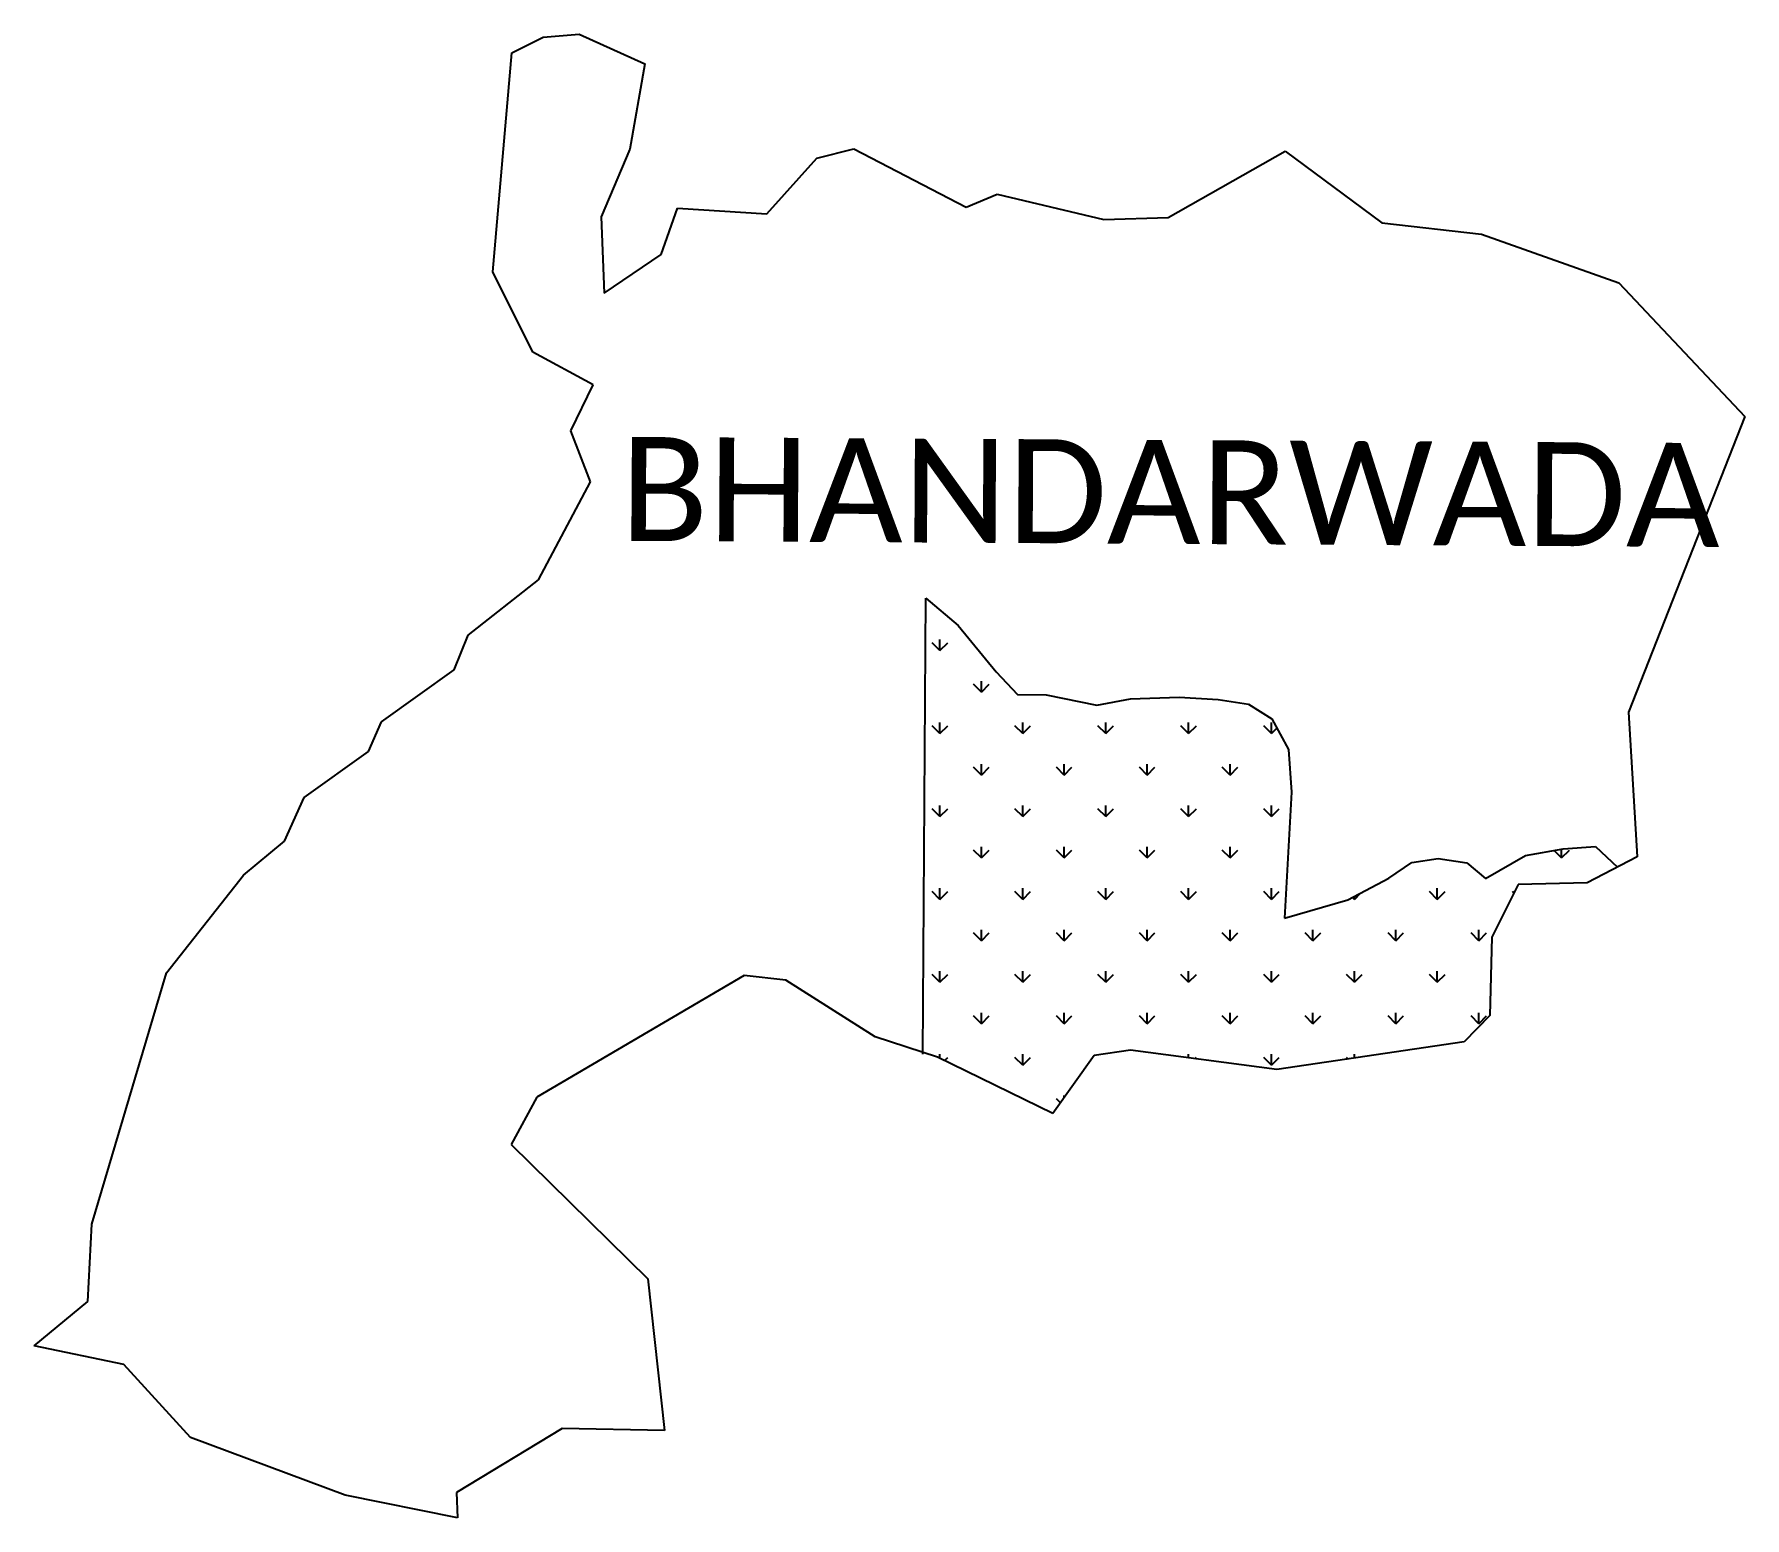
# Model space of a CAD drawing. Header units: metres. Extents: x 313129 to 314611, y 1902165 to 1903450.
import ezdxf

# ---------------------------------------------------------------- set-up
doc = ezdxf.new("R2010")
doc.units = ezdxf.units.M
for name, color, linetype in [('MANGROOVES', 112, 'Continuous'), ('village', 3, 'Continuous'), ('VILLAGE NAME', 250, 'Continuous')]:
    doc.layers.add(name, color=color, linetype=linetype)
doc.styles.get("Standard").update_dxf_attribs({"font": 'simplex.shx'})

msp = doc.modelspace()

# ---------------------------------------------------------------- linework, layer by layer
at = {"color": 3, "flags": 128}
msp.add_lwpolyline([(313570.1, 1903447.8), (313601.2, 1903450.4)], dxfattribs=at)
at = {"layer": 'MANGROOVES'}
for p, q in [((313899, 1902566.7), (313901.7, 1902961.6)), ((313901.7, 1902961.6), (313929.7, 1902938)), ((313929.7, 1902938), (313962.7, 1902897.9)), ((313962.7, 1902897.9), (313981, 1902878.4)), ((313981, 1902878.4), (314005.8, 1902877.9)), ((314005.8, 1902877.9), (314049.9, 1902868.9)), ((314079, 1902874.4), (314121.1, 1902876)), ((314121.1, 1902876), (314155.1, 1902873.9)), ((314049.9, 1902868.9), (314079, 1902874.4)), ((314155.1, 1902873.9), (314181.2, 1902870)), ((314181.2, 1902870), (314201.5, 1902857.1)), ((314201.5, 1902857.1), (314215.8, 1902830.5)), ((314215.8, 1902830.5), (314218.6, 1902793.6)), ((314218.6, 1902793.6), (314212.6, 1902684.5)), ((314421.2, 1902738.7), (314454.1, 1902744.5)), ((314454.1, 1902744.5), (314482.1, 1902746.5)), ((314482.1, 1902746.5), (314501, 1902728.6)), ((314302.9, 1902719), (314322.8, 1902732.6)), ((314322.8, 1902732.6), (314345.6, 1902736.2)), ((314345.6, 1902736.2), (314370.6, 1902732.3)), ((314370.6, 1902732.3), (314386.6, 1902718.8)), ((314386.6, 1902718.8), (314421.2, 1902738.7)), ((314267.3, 1902700.2), (314302.9, 1902719)), ((314212.6, 1902684.5), (314267.3, 1902700.2))]:
    msp.add_line(p, q, dxfattribs=at)
at = {"layer": 'MANGROOVES', "linetype": 'Continuous'}
for p, q in [((313913.8, 1902916.3), (313907.1, 1902923)), ((313913.8, 1902916.3), (313913.8, 1902925.8)), ((313913.8, 1902916.3), (313920.6, 1902923)), ((313949.8, 1902880.4), (313943, 1902887.1)), ((313949.8, 1902880.4), (313949.8, 1902889.9)), ((313949.8, 1902880.4), (313956.5, 1902887.1)), ((313913.8, 1902844.4), (313907.1, 1902851.2)), ((313913.8, 1902844.4), (313913.8, 1902854)), ((313913.8, 1902844.4), (313920.6, 1902851.2)), ((313985.7, 1902844.4), (313978.9, 1902851.2)), ((313985.7, 1902844.4), (313985.7, 1902854)), ((313985.7, 1902844.4), (313992.4, 1902851.2)), ((314057.5, 1902844.4), (314050.8, 1902851.2)), ((314057.5, 1902844.4), (314057.5, 1902854)), ((314057.5, 1902844.4), (314064.3, 1902851.2)), ((314129.4, 1902844.4), (314122.6, 1902851.2)), ((314129.4, 1902844.4), (314129.4, 1902854)), ((314129.4, 1902844.4), (314136.1, 1902851.2)), ((314201.2, 1902844.4), (314194.5, 1902851.2)), ((314201.2, 1902844.4), (314201.2, 1902854)), ((314201.2, 1902844.4), (314205.8, 1902849.1)), ((313949.8, 1902808.5), (313949.8, 1902818)), ((314021.6, 1902808.5), (314021.6, 1902818)), ((314093.4, 1902808.5), (314093.4, 1902818)), ((314165.3, 1902808.5), (314165.3, 1902818)), ((313949.8, 1902808.5), (313943, 1902815.2)), ((313949.8, 1902808.5), (313956.5, 1902815.2)), ((314021.6, 1902808.5), (314014.9, 1902815.2)), ((314021.6, 1902808.5), (314028.3, 1902815.2)), ((314093.4, 1902808.5), (314086.7, 1902815.2)), ((314093.4, 1902808.5), (314100.2, 1902815.2)), ((314165.3, 1902808.5), (314158.5, 1902815.2)), ((314165.3, 1902808.5), (314172, 1902815.2)), ((313913.8, 1902772.6), (313907.1, 1902779.3)), ((313913.8, 1902772.6), (313913.8, 1902782.1)), ((313913.8, 1902772.6), (313920.6, 1902779.3)), ((313985.7, 1902772.6), (313978.9, 1902779.3)), ((313985.7, 1902772.6), (313985.7, 1902782.1)), ((313985.7, 1902772.6), (313992.4, 1902779.3)), ((314057.5, 1902772.6), (314050.8, 1902779.3)), ((314057.5, 1902772.6), (314057.5, 1902782.1)), ((314057.5, 1902772.6), (314064.3, 1902779.3)), ((314129.4, 1902772.6), (314122.6, 1902779.3)), ((314129.4, 1902772.6), (314129.4, 1902782.1)), ((314129.4, 1902772.6), (314136.1, 1902779.3)), ((314201.2, 1902772.6), (314194.5, 1902779.3)), ((314201.2, 1902772.6), (314201.2, 1902782.1)), ((314201.2, 1902772.6), (314207.9, 1902779.3)), ((313949.8, 1902736.7), (313943, 1902743.4)), ((313949.8, 1902736.7), (313949.8, 1902746.2)), ((313949.8, 1902736.7), (313956.5, 1902743.4)), ((314021.6, 1902736.7), (314014.9, 1902743.4)), ((314021.6, 1902736.7), (314021.6, 1902746.2)), ((314021.6, 1902736.7), (314028.3, 1902743.4)), ((314093.4, 1902736.7), (314086.7, 1902743.4)), ((314093.4, 1902736.7), (314093.4, 1902746.2)), ((314093.4, 1902736.7), (314100.2, 1902743.4)), ((314165.3, 1902736.7), (314158.5, 1902743.4)), ((314165.3, 1902736.7), (314165.3, 1902746.2)), ((314165.3, 1902736.7), (314172, 1902743.4)), ((314452.6, 1902736.7), (314446.2, 1902743.1)), ((314452.6, 1902736.7), (314452.6, 1902744.2)), ((314452.6, 1902736.7), (314459.4, 1902743.4)), ((313913.8, 1902700.7), (313907.1, 1902707.5)), ((313913.8, 1902700.7), (313913.8, 1902710.3)), ((313913.8, 1902700.7), (313920.6, 1902707.5)), ((313985.7, 1902700.7), (313978.9, 1902707.5)), ((313985.7, 1902700.7), (313985.7, 1902710.3)), ((313985.7, 1902700.7), (313992.4, 1902707.5)), ((314057.5, 1902700.7), (314050.8, 1902707.5)), ((314057.5, 1902700.7), (314057.5, 1902710.3)), ((314057.5, 1902700.7), (314064.3, 1902707.5)), ((314129.4, 1902700.7), (314122.6, 1902707.5)), ((314129.4, 1902700.7), (314129.4, 1902710.3)), ((314129.4, 1902700.7), (314136.1, 1902707.5)), ((314201.2, 1902700.7), (314194.5, 1902707.5)), ((314201.2, 1902700.7), (314201.2, 1902710.3)), ((314201.2, 1902700.7), (314207.9, 1902707.5)), ((314273, 1902700.7), (314271.4, 1902702.4)), ((314273, 1902700.7), (314278.3, 1902706)), ((314273, 1902700.7), (314273, 1902703.2)), ((314344.9, 1902700.7), (314338.2, 1902707.5)), ((314344.9, 1902700.7), (314344.9, 1902710.3)), ((314344.9, 1902700.7), (314351.6, 1902707.5)), ((314411.3, 1902706.2), (314410, 1902707.5)), ((313949.8, 1902664.8), (313943, 1902671.6)), ((313949.8, 1902664.8), (313949.8, 1902674.3)), ((313949.8, 1902664.8), (313956.5, 1902671.6)), ((314021.6, 1902664.8), (314014.9, 1902671.6)), ((314021.6, 1902664.8), (314021.6, 1902674.3)), ((314021.6, 1902664.8), (314028.3, 1902671.6)), ((314093.4, 1902664.8), (314086.7, 1902671.6)), ((314093.4, 1902664.8), (314093.4, 1902674.3)), ((314093.4, 1902664.8), (314100.2, 1902671.6)), ((314165.3, 1902664.8), (314158.5, 1902671.6)), ((314165.3, 1902664.8), (314165.3, 1902674.3)), ((314165.3, 1902664.8), (314172, 1902671.6)), ((314237.1, 1902664.8), (314230.4, 1902671.6)), ((314237.1, 1902664.8), (314237.1, 1902674.3)), ((314237.1, 1902664.8), (314243.9, 1902671.6)), ((314309, 1902664.8), (314302.2, 1902671.6)), ((314309, 1902664.8), (314309, 1902674.3)), ((314309, 1902664.8), (314315.7, 1902671.6)), ((314380.8, 1902664.8), (314374.1, 1902671.6)), ((314380.8, 1902664.8), (314380.8, 1902674.3)), ((314380.8, 1902664.8), (314387.5, 1902671.6)), ((313913.8, 1902628.9), (313913.8, 1902638.4)), ((313985.7, 1902628.9), (313985.7, 1902638.4)), ((314057.5, 1902628.9), (314057.5, 1902638.4)), ((314129.4, 1902628.9), (314129.4, 1902638.4)), ((314201.2, 1902628.9), (314201.2, 1902638.4)), ((314273, 1902628.9), (314273, 1902638.4)), ((314344.9, 1902628.9), (314344.9, 1902638.4)), ((313913.8, 1902628.9), (313907.1, 1902635.6)), ((313913.8, 1902628.9), (313920.6, 1902635.6)), ((313985.7, 1902628.9), (313978.9, 1902635.6)), ((313985.7, 1902628.9), (313992.4, 1902635.6)), ((314057.5, 1902628.9), (314050.8, 1902635.6)), ((314057.5, 1902628.9), (314064.3, 1902635.6)), ((314129.4, 1902628.9), (314122.6, 1902635.6)), ((314129.4, 1902628.9), (314136.1, 1902635.6)), ((314201.2, 1902628.9), (314194.5, 1902635.6)), ((314201.2, 1902628.9), (314207.9, 1902635.6)), ((314273, 1902628.9), (314266.3, 1902635.6)), ((314273, 1902628.9), (314279.8, 1902635.6)), ((314344.9, 1902628.9), (314338.2, 1902635.6)), ((314344.9, 1902628.9), (314351.6, 1902635.6)), ((313949.8, 1902593), (313943, 1902599.7)), ((313949.8, 1902593), (313949.8, 1902602.5)), ((313949.8, 1902593), (313956.5, 1902599.7)), ((314021.6, 1902593), (314014.9, 1902599.7)), ((314021.6, 1902593), (314021.6, 1902602.5)), ((314021.6, 1902593), (314028.3, 1902599.7)), ((314093.4, 1902593), (314086.7, 1902599.7)), ((314093.4, 1902593), (314093.4, 1902602.5)), ((314093.4, 1902593), (314100.2, 1902599.7)), ((314165.3, 1902593), (314158.5, 1902599.7)), ((314165.3, 1902593), (314165.3, 1902602.5)), ((314165.3, 1902593), (314172, 1902599.7)), ((314237.1, 1902593), (314230.4, 1902599.7)), ((314237.1, 1902593), (314237.1, 1902602.5)), ((314237.1, 1902593), (314243.9, 1902599.7)), ((314309, 1902593), (314302.2, 1902599.7)), ((314309, 1902593), (314309, 1902602.5)), ((314309, 1902593), (314315.7, 1902599.7)), ((314380.8, 1902593), (314374.1, 1902599.7)), ((314380.8, 1902593), (314380.8, 1902602.5)), ((314380.8, 1902593), (314387.5, 1902599.7)), ((313913.8, 1902563.1), (313913.8, 1902566.6)), ((313985.7, 1902557.1), (313985.7, 1902566.6)), ((314129.4, 1902563.4), (314129.4, 1902566.6)), ((314201.2, 1902557.1), (314201.2, 1902566.6)), ((314273, 1902563.1), (314273, 1902566.6)), ((313917.9, 1902561.1), (313920.6, 1902563.8)), ((313985.7, 1902557.1), (313978.9, 1902563.8)), ((313985.7, 1902557.1), (313992.4, 1902563.8)), ((314134.9, 1902562.6), (314136.1, 1902563.8)), ((314201.2, 1902557.1), (314194.5, 1902563.8)), ((314201.2, 1902557.1), (314207.9, 1902563.8)), ((314267.8, 1902562.3), (314266.3, 1902563.8)), ((314018.3, 1902524.4), (314014.9, 1902527.9)), ((314021.6, 1902529), (314021.6, 1902530.7))]:
    msp.add_line(p, q, dxfattribs=at)
at = {"layer": 'village', "color": 3}
for p, q in [((313542.9, 1903434.4), (313570.1, 1903447.8)), ((313526.3, 1903244.5), (313542.9, 1903434.4)), ((313807.3, 1903342.9), (313839.3, 1903351)), ((313839.3, 1903351), (313936.7, 1903300.7)), ((313763.8, 1903294.7), (313807.3, 1903342.9)), ((314111.7, 1903291.6), (314213.1, 1903349.2)), ((314213.1, 1903349.2), (314296.7, 1903287)), ((313936.7, 1903300.7), (313963.5, 1903311.8)), ((313963.5, 1903311.8), (314056, 1903289.8)), ((313672.4, 1903259.5), (313686.4, 1903299.7)), ((313686.4, 1903299.7), (313763.8, 1903294.7)), ((314056, 1903289.8), (314111.7, 1903291.6)), ((314296.7, 1903287), (314383.3, 1903277.1)), ((314383.3, 1903277.1), (314502.2, 1903235)), ((313623, 1903226.1), (313672.4, 1903259.5)), ((313561, 1903174.9), (313526.3, 1903244.5)), ((314502.2, 1903235), (314611.4, 1903119.2)), ((313613.4, 1903146.5), (313561, 1903174.9)), ((313593.9, 1903106.7), (313613.4, 1903146.5)), ((314611.4, 1903119.2), (314510.5, 1902863)), ((313611, 1903062.6), (313593.9, 1903106.7)), ((313566, 1902977.7), (313611, 1903062.6)), ((313505.1, 1902929.6), (313566, 1902977.7)), ((313492.9, 1902899.5), (313505.1, 1902929.6)), ((313429.9, 1902854.6), (313492.9, 1902899.5)), ((314510.5, 1902863), (314518.1, 1902737.5)), ((313418.7, 1902828.8), (313429.9, 1902854.6)), ((313362.8, 1902789.1), (313418.7, 1902828.8)), ((313346, 1902751.1), (313362.8, 1902789.1)), ((313310.4, 1902721.7), (313346, 1902751.1)), ((314518.1, 1902737.5), (314474.7, 1902715)), ((313243.7, 1902637), (313310.4, 1902721.7)), ((314415.1, 1902713.7), (314392.2, 1902668)), ((314474.7, 1902715), (314415.1, 1902713.7)), ((314392.2, 1902668), (314390.5, 1902600)), ((313178.9, 1902419.2), (313243.7, 1902637)), ((313744.1, 1902634.8), (313564.4, 1902529.3)), ((313780.3, 1902630.7), (313744.1, 1902634.8)), ((313857.6, 1902581.6), (313780.3, 1902630.7)), ((314390.5, 1902600), (314368.1, 1902577.2)), ((313911.9, 1902564.1), (313857.6, 1902581.6)), ((314011.8, 1902515.3), (313911.9, 1902564.1)), ((314047.5, 1902565.3), (314011.8, 1902515.3)), ((314079, 1902570.1), (314047.5, 1902565.3)), ((314205.7, 1902553.2), (314079, 1902570.1)), ((314368.1, 1902577.2), (314205.7, 1902553.2)), ((313564.4, 1902529.3), (313542.2, 1902488.4)), ((313542.2, 1902488.4), (313660.7, 1902372)), ((313175.3, 1902352.2), (313178.9, 1902419.2)), ((313660.7, 1902372), (313675.1, 1902240.4)), ((313129, 1902313.8), (313175.3, 1902352.2)), ((313206.7, 1902297.6), (313129, 1902313.8)), ((313264.4, 1902234.4), (313206.7, 1902297.6)), ((313586.4, 1902242.1), (313495, 1902186.7)), ((313675.1, 1902240.4), (313586.4, 1902242.1)), ((313398.3, 1902184.5), (313264.4, 1902234.4)), ((313495.9, 1902164.8), (313398.3, 1902184.5)), ((313495, 1902186.7), (313495.9, 1902164.8))]:
    msp.add_line(p, q, dxfattribs=at)
msp.add_polyline3d([(313601.2, 1903450.4, 0), (313658, 1903424.9, 0), (313645, 1903350.7, 0), (313620.2, 1903292.3, 0), (313623, 1903226.1, 0)], dxfattribs=at)

# ---------------------------------------------------------------- texts
at = {"layer": 'VILLAGE NAME', "insert": (313637.1, 1903101.5), "char_height": 90.042, "attachment_point": 1, "rotation": 359.6762}
msp.add_mtext_dynamic_manual_height_columns('{\\fCalibri|b0|i0|c0|p34;BHANDARWADA}', width=1397.376, gutter_width=520.2, heights=[0], dxfattribs=at)

doc.saveas('drawing.dxf')
